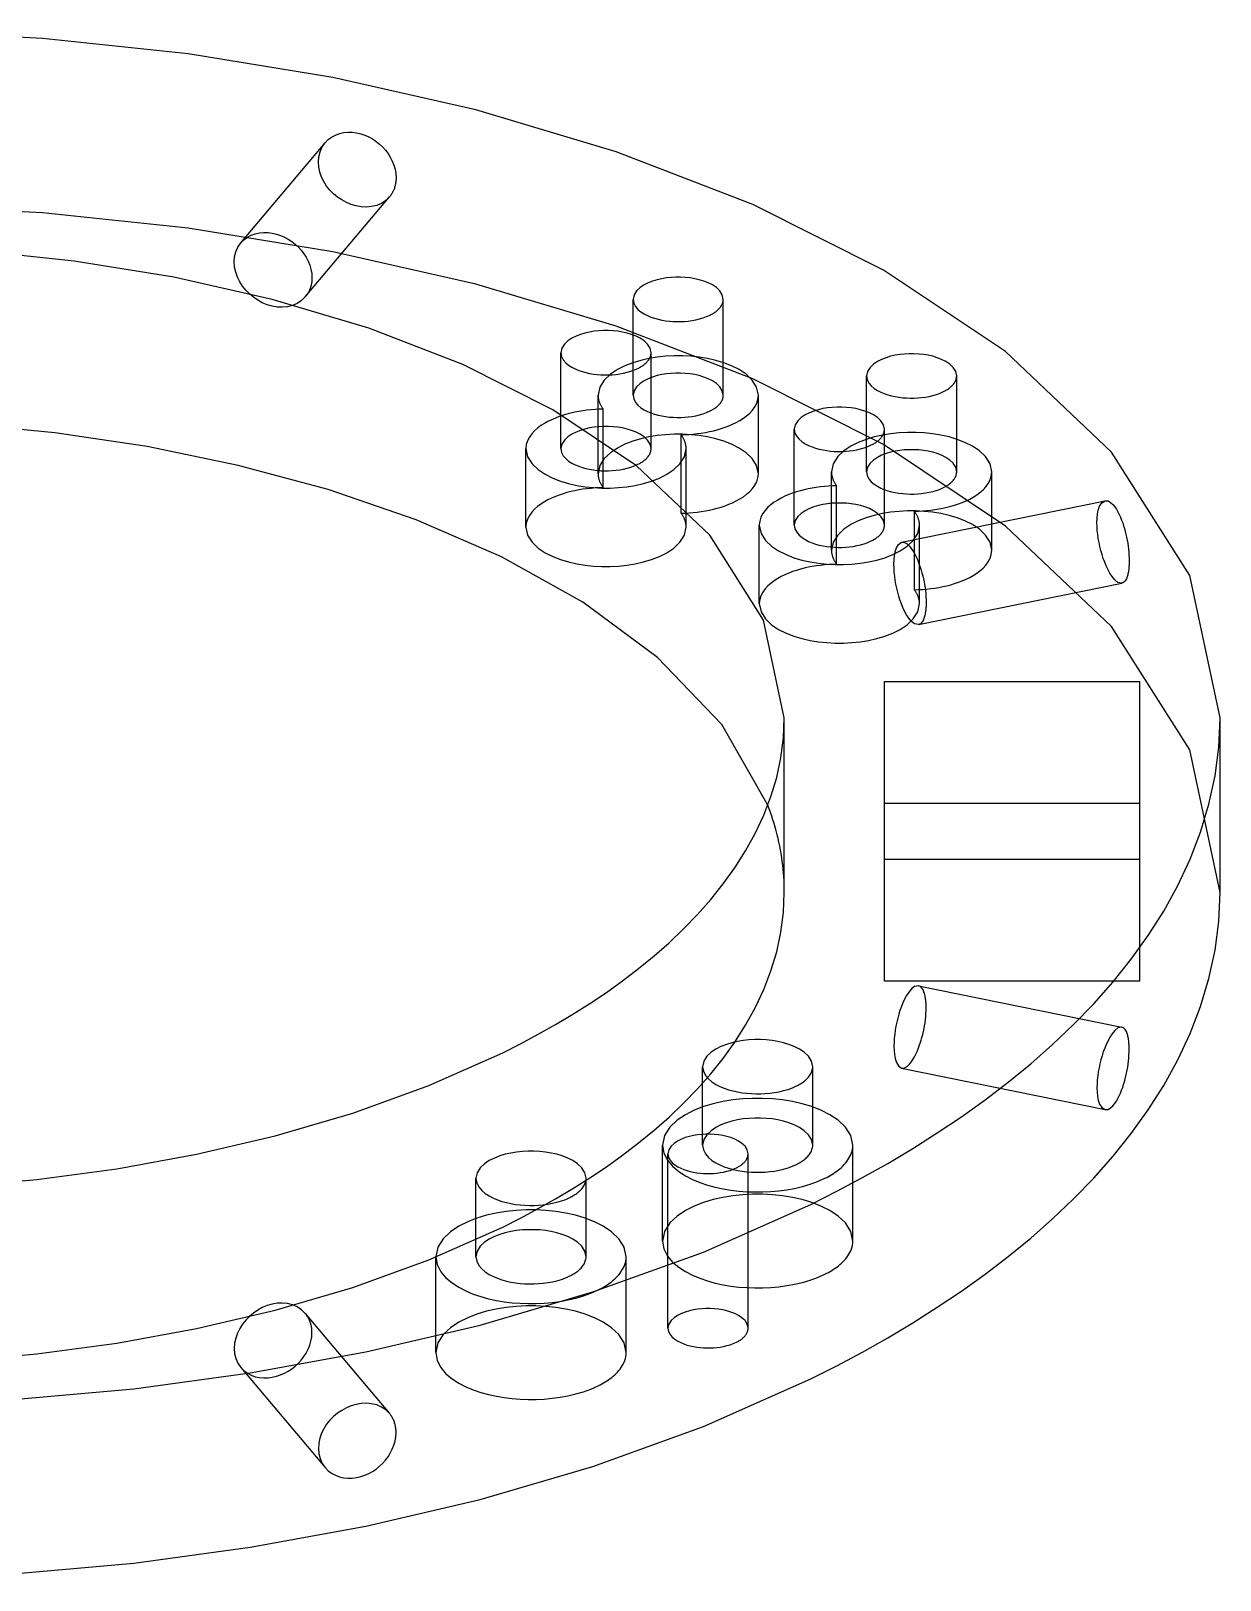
# Model space of a CAD drawing. Header units: millimetres. Extents: x 0 to 324, y -45 to 194.
# Drawn here: x 264.5 to 323.9, y 54.9 to 132.2 of the extents above; entities that cross this region are included whole.
import ezdxf

# ---------------------------------------------------------------- set-up
doc = ezdxf.new("R2010")
doc.units = ezdxf.units.MM
doc.layers.add('ISO_HIDDEN', color=8, linetype='CONTINUOUS')
doc.layers.add('ISO_VISIBLE', color=7, linetype='Continuous')

msp = doc.modelspace()

# ---------------------------------------------------------------- linework, layer by layer
at = {"layer": 'ISO_HIDDEN'}
for points in [[(279.202, 126.625), (279.353, 126.779), (279.525, 126.907), (279.714, 127.009), (279.916, 127.083), (280.126, 127.13), (280.34, 127.151), (280.555, 127.148), (280.768, 127.12), (280.978, 127.072), (281.182, 127.003), (281.379, 126.917), (281.567, 126.813), (281.746, 126.693), (281.914, 126.559), (282.071, 126.412), (282.214, 126.252), (282.344, 126.08), (282.458, 125.898), (282.556, 125.706), (282.636, 125.506), (282.695, 125.3), (282.732, 125.088), (282.745, 124.873)], [(275.001, 121.631), (279.202, 126.625)], [(282.416, 123.921), (282.231, 123.741), (282.015, 123.598), (281.777, 123.496), (281.525, 123.435), (281.267, 123.413), (281.009, 123.425), (280.753, 123.469), (280.505, 123.542), (280.266, 123.642), (280.038, 123.765), (279.823, 123.91), (279.624, 124.076), (279.442, 124.26), (279.28, 124.462), (279.14, 124.68), (279.025, 124.912), (278.938, 125.156), (278.884, 125.409), (278.865, 125.667), (278.886, 125.925), (278.949, 126.177), (279.054, 126.413), (279.202, 126.625)], [(282.745, 124.873), (282.745, 124.828), (282.743, 124.784), (282.74, 124.739), (282.736, 124.695), (282.73, 124.65), (282.724, 124.606), (282.716, 124.562), (282.707, 124.518), (282.697, 124.475), (282.685, 124.432), (282.672, 124.389), (282.658, 124.347), (282.642, 124.305), (282.625, 124.263), (282.607, 124.222), (282.588, 124.182), (282.567, 124.143), (282.545, 124.104), (282.521, 124.066), (282.497, 124.028), (282.471, 123.992), (282.444, 123.956), (282.416, 123.921)], [(278.215, 118.928), (282.416, 123.921)], [(323.875, 89.203), (322.365, 96.31), (318.463, 102.467), (313.162, 107.491), (307.084, 111.552), (300.549, 114.834), (293.728, 117.473), (286.719, 119.565), (279.583, 121.176), (272.363, 122.351), (265.088, 123.119), (257.783, 123.498), (250.467, 123.498), (243.162, 123.119), (235.887, 122.351), (228.667, 121.176), (221.531, 119.565), (214.522, 117.473), (207.701, 114.834), (201.166, 111.552), (195.088, 107.491), (189.787, 102.467), (185.885, 96.31), (184.375, 89.203)], [(278.215, 118.928), (278.03, 118.746), (277.814, 118.602), (277.577, 118.498), (277.325, 118.435), (277.067, 118.41), (276.808, 118.421), (276.552, 118.464), (276.303, 118.536), (276.064, 118.636), (275.836, 118.76), (275.622, 118.906), (275.423, 119.073), (275.242, 119.259), (275.081, 119.462), (274.942, 119.681), (274.828, 119.914), (274.742, 120.159), (274.687, 120.412), (274.668, 120.671), (274.687, 120.929), (274.748, 121.181), (274.853, 121.418), (275.001, 121.631)], [(275.001, 121.631), (275.151, 121.784), (275.323, 121.912), (275.513, 122.012), (275.715, 122.084), (275.924, 122.13), (276.138, 122.149), (276.352, 122.143), (276.565, 122.116), (276.774, 122.067), (276.977, 121.999), (277.174, 121.912), (277.362, 121.81), (277.541, 121.692), (277.71, 121.559), (277.867, 121.413), (278.012, 121.255), (278.142, 121.085), (278.258, 120.904), (278.357, 120.714), (278.437, 120.515), (278.497, 120.309), (278.535, 120.098), (278.548, 119.884)], [(278.548, 119.884), (278.547, 119.839), (278.545, 119.794), (278.542, 119.749), (278.538, 119.704), (278.533, 119.66), (278.526, 119.615), (278.518, 119.571), (278.509, 119.527), (278.498, 119.483), (278.486, 119.44), (278.473, 119.397), (278.459, 119.355), (278.443, 119.312), (278.426, 119.271), (278.407, 119.23), (278.388, 119.189), (278.367, 119.15), (278.344, 119.111), (278.321, 119.072), (278.296, 119.035), (278.27, 118.998), (278.243, 118.962), (278.215, 118.928)], [(294.58, 114.017), (294.58, 118.804)], [(299.08, 114.017), (299.08, 118.804)], [(290.975, 111.354), (290.975, 116.141)], [(295.475, 111.354), (295.475, 116.141)], [(300.83, 114.017), (300.743, 114.424), (300.519, 114.777), (300.215, 115.066), (299.867, 115.298), (299.492, 115.487), (299.101, 115.638), (298.699, 115.758), (298.289, 115.85), (297.875, 115.918), (297.458, 115.962), (297.039, 115.983), (296.62, 115.983), (296.201, 115.962), (295.784, 115.918), (295.37, 115.85), (294.96, 115.758), (294.558, 115.638), (294.167, 115.487), (293.792, 115.298), (293.444, 115.066), (293.14, 114.777), (292.916, 114.424), (292.83, 114.017)], [(299.08, 114.017), (299.031, 114.246), (298.905, 114.445), (298.734, 114.607), (298.538, 114.738), (298.327, 114.844), (298.107, 114.929), (297.881, 114.996), (297.651, 115.048), (297.418, 115.086), (297.183, 115.111), (296.948, 115.123), (296.712, 115.123), (296.476, 115.111), (296.241, 115.086), (296.008, 115.048), (295.778, 114.996), (295.552, 114.929), (295.332, 114.844), (295.121, 114.738), (294.925, 114.607), (294.754, 114.445), (294.628, 114.246), (294.58, 114.017)], [(306.23, 110.194), (306.23, 114.981)], [(310.73, 110.194), (310.73, 114.981)], [(292.83, 114.017), (292.83, 113.984), (292.832, 113.951), (292.834, 113.918), (292.838, 113.886), (292.843, 113.853), (292.849, 113.821), (292.856, 113.789), (292.864, 113.757), (292.873, 113.726), (292.883, 113.695), (292.894, 113.664), (292.906, 113.633), (292.919, 113.603), (292.932, 113.573), (292.947, 113.543), (292.962, 113.514), (292.978, 113.486), (292.994, 113.457), (293.012, 113.429), (293.029, 113.402), (293.048, 113.375), (293.067, 113.348), (293.087, 113.322)], [(292.83, 110.1), (292.83, 114.017)], [(294.58, 114.017), (294.611, 113.831), (294.697, 113.663), (294.819, 113.519), (294.964, 113.397), (295.123, 113.295), (295.291, 113.208), (295.466, 113.136), (295.645, 113.075), (295.827, 113.025), (296.012, 112.985), (296.199, 112.953), (296.386, 112.931), (296.575, 112.916), (296.764, 112.909), (296.953, 112.911), (297.142, 112.92), (297.33, 112.937), (297.518, 112.962), (297.704, 112.996), (297.888, 113.039), (298.07, 113.092), (298.248, 113.157), (298.421, 113.233)], [(296.968, 112.048), (297.171, 112.054), (297.375, 112.066), (297.578, 112.082), (297.781, 112.104), (297.982, 112.131), (298.184, 112.164), (298.384, 112.202), (298.583, 112.246), (298.78, 112.297), (298.975, 112.355), (299.169, 112.419), (299.359, 112.491), (299.547, 112.571), (299.73, 112.66), (299.908, 112.759), (300.08, 112.869), (300.243, 112.99), (300.396, 113.125), (300.535, 113.274), (300.654, 113.44), (300.748, 113.62), (300.808, 113.814), (300.83, 114.017)], [(298.421, 113.233), (298.462, 113.254), (298.504, 113.277), (298.544, 113.3), (298.585, 113.324), (298.624, 113.349), (298.663, 113.375), (298.701, 113.402), (298.738, 113.43), (298.775, 113.46), (298.81, 113.491), (298.844, 113.523), (298.876, 113.557), (298.907, 113.592), (298.937, 113.628), (298.964, 113.666), (298.989, 113.706), (299.012, 113.747), (299.032, 113.789), (299.048, 113.833), (299.062, 113.878), (299.072, 113.924), (299.078, 113.97), (299.08, 114.017)], [(300.83, 110.1), (300.83, 114.017)], [(293.087, 113.322), (292.883, 113.316), (292.68, 113.305), (292.477, 113.288), (292.274, 113.267), (292.072, 113.239), (291.871, 113.207), (291.671, 113.168), (291.472, 113.124), (291.274, 113.073), (291.079, 113.016), (290.886, 112.951), (290.695, 112.879), (290.508, 112.799), (290.325, 112.71), (290.146, 112.611), (289.975, 112.501), (289.811, 112.38), (289.658, 112.245), (289.52, 112.096), (289.401, 111.931), (289.307, 111.75), (289.246, 111.556), (289.225, 111.354)], [(293.087, 109.405), (293.087, 113.322)], [(295.475, 111.354), (295.426, 111.583), (295.3, 111.781), (295.129, 111.943), (294.933, 112.074), (294.722, 112.18), (294.502, 112.265), (294.276, 112.333), (294.046, 112.385), (293.813, 112.423), (293.579, 112.448), (293.343, 112.46), (293.107, 112.46), (292.871, 112.448), (292.637, 112.423), (292.404, 112.385), (292.173, 112.333), (291.947, 112.265), (291.727, 112.18), (291.517, 112.074), (291.32, 111.943), (291.149, 111.781), (291.024, 111.583), (290.975, 111.354)], [(302.625, 107.531), (302.625, 112.318)], [(312.48, 110.194), (312.393, 110.602), (312.169, 110.955), (311.865, 111.243), (311.517, 111.476), (311.142, 111.664), (310.751, 111.815), (310.349, 111.935), (309.94, 112.028), (309.525, 112.095), (309.108, 112.139), (308.689, 112.161), (308.27, 112.161), (307.851, 112.139), (307.434, 112.095), (307.02, 112.028), (306.61, 111.935), (306.208, 111.815), (305.817, 111.664), (305.442, 111.476), (305.094, 111.243), (304.79, 110.955), (304.566, 110.602), (304.48, 110.194)], [(307.125, 107.531), (307.125, 112.318)], [(289.225, 111.354), (289.311, 110.946), (289.535, 110.593), (289.839, 110.305), (290.188, 110.072), (290.563, 109.884), (290.954, 109.732), (291.356, 109.612), (291.765, 109.52), (292.179, 109.453), (292.596, 109.409), (293.015, 109.387), (293.435, 109.387), (293.854, 109.409), (294.271, 109.453), (294.685, 109.52), (295.094, 109.612), (295.496, 109.732), (295.887, 109.884), (296.262, 110.072), (296.611, 110.305), (296.915, 110.593), (297.138, 110.946), (297.225, 111.354)], [(289.225, 107.437), (289.225, 111.354)], [(290.975, 111.354), (291.007, 111.168), (291.093, 111), (291.215, 110.856), (291.359, 110.734), (291.518, 110.632), (291.686, 110.545), (291.861, 110.472), (292.04, 110.412), (292.223, 110.362), (292.407, 110.321), (292.594, 110.29), (292.782, 110.267), (292.97, 110.253), (293.159, 110.246), (293.349, 110.247), (293.537, 110.256), (293.726, 110.274), (293.913, 110.299), (294.099, 110.333), (294.284, 110.376), (294.465, 110.429), (294.643, 110.493), (294.816, 110.57)], [(300.83, 110.1), (300.743, 110.508), (300.519, 110.861), (300.215, 111.149), (299.867, 111.382), (299.492, 111.57), (299.101, 111.721), (298.699, 111.841), (298.289, 111.934), (297.875, 112.001), (297.458, 112.045), (297.039, 112.067), (296.62, 112.067), (296.201, 112.045), (295.784, 112.001), (295.37, 111.934), (294.96, 111.841), (294.558, 111.721), (294.167, 111.57), (293.792, 111.382), (293.444, 111.149), (293.14, 110.861), (292.916, 110.508), (292.83, 110.1)], [(294.816, 110.57), (294.858, 110.591), (294.899, 110.613), (294.94, 110.636), (294.98, 110.66), (295.02, 110.685), (295.058, 110.711), (295.097, 110.739), (295.134, 110.767), (295.17, 110.797), (295.205, 110.828), (295.239, 110.86), (295.272, 110.893), (295.303, 110.929), (295.332, 110.965), (295.359, 111.003), (295.384, 111.043), (295.407, 111.084), (295.427, 111.126), (295.444, 111.17), (295.457, 111.215), (295.467, 111.26), (295.473, 111.307), (295.475, 111.354)], [(296.968, 108.132), (296.968, 112.048)], [(297.225, 111.354), (297.224, 111.386), (297.223, 111.419), (297.22, 111.452), (297.216, 111.484), (297.211, 111.517), (297.205, 111.549), (297.198, 111.581), (297.19, 111.613), (297.181, 111.644), (297.171, 111.676), (297.16, 111.707), (297.148, 111.737), (297.136, 111.767), (297.122, 111.797), (297.108, 111.827), (297.093, 111.856), (297.077, 111.885), (297.06, 111.913), (297.043, 111.941), (297.025, 111.968), (297.006, 111.995), (296.987, 112.022), (296.968, 112.048)], [(297.225, 107.437), (297.225, 111.354)], [(310.73, 110.194), (310.681, 110.423), (310.555, 110.622), (310.384, 110.784), (310.188, 110.915), (309.977, 111.021), (309.757, 111.106), (309.531, 111.174), (309.301, 111.225), (309.068, 111.263), (308.833, 111.288), (308.598, 111.3), (308.362, 111.3), (308.126, 111.288), (307.891, 111.263), (307.658, 111.225), (307.428, 111.174), (307.202, 111.106), (306.982, 111.021), (306.771, 110.915), (306.575, 110.784), (306.404, 110.622), (306.278, 110.423), (306.23, 110.194)], [(292.83, 110.1), (292.83, 110.067), (292.832, 110.034), (292.834, 110.002), (292.838, 109.969), (292.843, 109.937), (292.849, 109.904), (292.856, 109.872), (292.864, 109.841), (292.873, 109.809), (292.883, 109.778), (292.894, 109.747), (292.906, 109.716), (292.919, 109.686), (292.932, 109.656), (292.947, 109.627), (292.962, 109.598), (292.978, 109.569), (292.994, 109.54), (293.012, 109.513), (293.029, 109.485), (293.048, 109.458), (293.067, 109.431), (293.087, 109.405)], [(296.968, 108.132), (297.171, 108.138), (297.375, 108.149), (297.578, 108.165), (297.781, 108.187), (297.982, 108.214), (298.184, 108.247), (298.384, 108.285), (298.583, 108.33), (298.78, 108.38), (298.975, 108.438), (299.169, 108.502), (299.359, 108.574), (299.547, 108.655), (299.73, 108.744), (299.908, 108.843), (300.08, 108.952), (300.243, 109.074), (300.396, 109.208), (300.535, 109.358), (300.654, 109.523), (300.748, 109.703), (300.808, 109.898), (300.83, 110.1)], [(304.48, 110.194), (304.48, 110.161), (304.482, 110.129), (304.485, 110.096), (304.488, 110.063), (304.493, 110.031), (304.499, 109.999), (304.506, 109.967), (304.514, 109.935), (304.523, 109.903), (304.533, 109.872), (304.544, 109.841), (304.556, 109.81), (304.569, 109.78), (304.582, 109.75), (304.597, 109.721), (304.612, 109.692), (304.628, 109.663), (304.644, 109.635), (304.662, 109.607), (304.68, 109.579), (304.698, 109.552), (304.717, 109.525), (304.737, 109.499)], [(304.48, 106.277), (304.48, 110.194)], [(306.23, 110.194), (306.261, 110.008), (306.347, 109.841), (306.469, 109.696), (306.614, 109.575), (306.773, 109.472), (306.941, 109.386), (307.116, 109.313), (307.295, 109.252), (307.477, 109.202), (307.662, 109.162), (307.849, 109.131), (308.036, 109.108), (308.225, 109.093), (308.414, 109.087), (308.603, 109.088), (308.792, 109.097), (308.981, 109.114), (309.168, 109.139), (309.354, 109.173), (309.538, 109.217), (309.72, 109.27), (309.898, 109.334), (310.071, 109.411)], [(308.618, 108.226), (308.821, 108.232), (309.025, 108.243), (309.228, 108.259), (309.431, 108.281), (309.633, 108.308), (309.834, 108.341), (310.034, 108.379), (310.233, 108.424), (310.43, 108.475), (310.625, 108.532), (310.819, 108.597), (311.009, 108.669), (311.197, 108.749), (311.38, 108.838), (311.558, 108.937), (311.73, 109.046), (311.893, 109.168), (312.046, 109.302), (312.185, 109.452), (312.304, 109.617), (312.398, 109.798), (312.458, 109.992), (312.48, 110.194)], [(310.071, 109.411), (310.112, 109.432), (310.154, 109.454), (310.194, 109.477), (310.235, 109.501), (310.274, 109.526), (310.313, 109.552), (310.351, 109.579), (310.388, 109.608), (310.425, 109.637), (310.46, 109.668), (310.494, 109.7), (310.526, 109.734), (310.557, 109.769), (310.587, 109.806), (310.614, 109.844), (310.639, 109.883), (310.662, 109.924), (310.682, 109.967), (310.698, 110.01), (310.712, 110.055), (310.722, 110.101), (310.728, 110.147), (310.73, 110.194)], [(312.48, 106.277), (312.48, 110.194)], [(293.087, 109.405), (292.883, 109.399), (292.68, 109.388), (292.477, 109.371), (292.274, 109.35), (292.072, 109.323), (291.871, 109.29), (291.671, 109.251), (291.472, 109.207), (291.274, 109.156), (291.079, 109.099), (290.886, 109.034), (290.695, 108.962), (290.508, 108.882), (290.325, 108.793), (290.146, 108.694), (289.975, 108.585), (289.811, 108.463), (289.658, 108.328), (289.52, 108.179), (289.401, 108.014), (289.307, 107.833), (289.246, 107.639), (289.225, 107.437)], [(304.737, 109.499), (304.533, 109.493), (304.33, 109.482), (304.127, 109.466), (303.924, 109.444), (303.722, 109.417), (303.521, 109.384), (303.321, 109.346), (303.122, 109.301), (302.925, 109.25), (302.729, 109.193), (302.536, 109.128), (302.345, 109.056), (302.158, 108.976), (301.975, 108.887), (301.796, 108.788), (301.625, 108.679), (301.461, 108.557), (301.308, 108.423), (301.17, 108.273), (301.051, 108.108), (300.957, 107.927), (300.896, 107.733), (300.875, 107.531)], [(304.737, 105.582), (304.737, 109.499)], [(307.125, 107.531), (307.076, 107.76), (306.95, 107.959), (306.779, 108.121), (306.583, 108.252), (306.373, 108.358), (306.152, 108.443), (305.926, 108.51), (305.696, 108.562), (305.463, 108.6), (305.229, 108.625), (304.993, 108.637), (304.757, 108.637), (304.521, 108.625), (304.287, 108.6), (304.054, 108.562), (303.824, 108.51), (303.597, 108.443), (303.377, 108.358), (303.167, 108.252), (302.971, 108.121), (302.8, 107.959), (302.674, 107.76), (302.625, 107.531)], [(307.983, 106.682), (318.138, 108.753)], [(318.977, 104.638), (318.782, 104.678), (318.623, 104.805), (318.494, 104.962), (318.382, 105.133), (318.284, 105.311), (318.197, 105.495), (318.119, 105.684), (318.049, 105.875), (317.985, 106.069), (317.929, 106.264), (317.879, 106.462), (317.837, 106.661), (317.8, 106.862), (317.771, 107.064), (317.75, 107.266), (317.737, 107.47), (317.733, 107.673), (317.74, 107.877), (317.761, 108.08), (317.8, 108.28), (317.864, 108.473), (317.969, 108.647), (318.138, 108.753)], [(318.138, 108.753), (318.286, 108.741), (318.416, 108.67), (318.527, 108.569), (318.622, 108.453), (318.706, 108.329), (318.78, 108.199), (318.848, 108.065), (318.909, 107.928), (318.965, 107.789), (319.016, 107.648), (319.062, 107.506), (319.105, 107.362), (319.144, 107.218), (319.179, 107.072), (319.211, 106.926), (319.24, 106.779), (319.265, 106.631), (319.287, 106.483), (319.305, 106.334), (319.32, 106.185), (319.331, 106.035), (319.338, 105.886), (319.34, 105.736)], [(297.225, 107.437), (297.224, 107.47), (297.223, 107.502), (297.22, 107.535), (297.216, 107.568), (297.211, 107.6), (297.205, 107.632), (297.198, 107.664), (297.19, 107.696), (297.181, 107.728), (297.171, 107.759), (297.16, 107.79), (297.148, 107.82), (297.136, 107.851), (297.122, 107.881), (297.108, 107.91), (297.093, 107.939), (297.077, 107.968), (297.06, 107.996), (297.043, 108.024), (297.025, 108.052), (297.006, 108.079), (296.987, 108.105), (296.968, 108.132)], [(300.875, 107.531), (300.962, 107.123), (301.185, 106.77), (301.489, 106.482), (301.838, 106.249), (302.213, 106.061), (302.604, 105.91), (303.006, 105.79), (303.415, 105.697), (303.829, 105.63), (304.246, 105.586), (304.665, 105.564), (305.085, 105.564), (305.504, 105.586), (305.921, 105.63), (306.335, 105.697), (306.744, 105.79), (307.146, 105.91), (307.537, 106.061), (307.912, 106.249), (308.261, 106.482), (308.565, 106.77), (308.788, 107.123), (308.875, 107.531)], [(300.875, 103.614), (300.875, 107.531)], [(302.625, 107.531), (302.657, 107.345), (302.743, 107.177), (302.865, 107.033), (303.009, 106.912), (303.168, 106.809), (303.336, 106.723), (303.511, 106.65), (303.69, 106.589), (303.873, 106.539), (304.057, 106.499), (304.244, 106.468), (304.432, 106.445), (304.62, 106.43), (304.809, 106.424), (304.999, 106.425), (305.188, 106.434), (305.376, 106.451), (305.563, 106.476), (305.749, 106.51), (305.934, 106.553), (306.115, 106.607), (306.293, 106.671), (306.466, 106.748)], [(312.48, 106.277), (312.393, 106.685), (312.169, 107.038), (311.865, 107.326), (311.517, 107.559), (311.142, 107.747), (310.751, 107.899), (310.349, 108.019), (309.94, 108.111), (309.525, 108.178), (309.108, 108.222), (308.689, 108.244), (308.27, 108.244), (307.851, 108.222), (307.434, 108.178), (307.02, 108.111), (306.61, 108.019), (306.208, 107.899), (305.817, 107.747), (305.442, 107.559), (305.094, 107.326), (304.79, 107.038), (304.566, 106.685), (304.48, 106.277)], [(306.466, 106.748), (306.508, 106.769), (306.549, 106.791), (306.59, 106.814), (306.63, 106.838), (306.67, 106.863), (306.709, 106.889), (306.747, 106.916), (306.784, 106.944), (306.82, 106.974), (306.855, 107.005), (306.889, 107.037), (306.922, 107.071), (306.953, 107.106), (306.982, 107.142), (307.009, 107.18), (307.035, 107.22), (307.057, 107.261), (307.077, 107.303), (307.094, 107.347), (307.107, 107.392), (307.117, 107.438), (307.123, 107.484), (307.125, 107.531)], [(308.618, 104.309), (308.618, 108.226)], [(308.875, 107.531), (308.874, 107.564), (308.873, 107.596), (308.87, 107.629), (308.866, 107.662), (308.861, 107.694), (308.855, 107.726), (308.848, 107.758), (308.84, 107.79), (308.831, 107.822), (308.821, 107.853), (308.81, 107.884), (308.798, 107.915), (308.786, 107.945), (308.772, 107.975), (308.758, 108.004), (308.743, 108.033), (308.727, 108.062), (308.71, 108.09), (308.693, 108.118), (308.675, 108.146), (308.656, 108.173), (308.637, 108.2), (308.618, 108.226)], [(308.875, 103.614), (308.875, 107.531)], [(289.225, 107.437), (289.311, 107.029), (289.535, 106.676), (289.839, 106.388), (290.188, 106.155), (290.563, 105.967), (290.954, 105.816), (291.356, 105.696), (291.765, 105.603), (292.179, 105.536), (292.596, 105.492), (293.015, 105.47), (293.435, 105.47), (293.854, 105.492), (294.271, 105.536), (294.685, 105.603), (295.094, 105.696), (295.496, 105.816), (295.887, 105.967), (296.262, 106.155), (296.611, 106.388), (296.915, 106.676), (297.138, 107.029), (297.225, 107.437)], [(304.48, 106.277), (304.48, 106.245), (304.482, 106.212), (304.485, 106.179), (304.488, 106.147), (304.493, 106.114), (304.499, 106.082), (304.506, 106.05), (304.514, 106.018), (304.523, 105.986), (304.533, 105.955), (304.544, 105.924), (304.556, 105.894), (304.569, 105.863), (304.582, 105.834), (304.597, 105.804), (304.612, 105.775), (304.628, 105.746), (304.644, 105.718), (304.662, 105.69), (304.68, 105.662), (304.698, 105.635), (304.717, 105.609), (304.737, 105.582)], [(308.823, 102.567), (308.627, 102.603), (308.466, 102.727), (308.336, 102.883), (308.225, 103.053), (308.129, 103.232), (308.044, 103.417), (307.968, 103.606), (307.9, 103.797), (307.839, 103.991), (307.786, 104.188), (307.739, 104.385), (307.698, 104.585), (307.664, 104.785), (307.636, 104.987), (307.616, 105.189), (307.603, 105.392), (307.599, 105.595), (307.605, 105.798), (307.624, 106.001), (307.659, 106.201), (307.718, 106.395), (307.817, 106.572), (307.983, 106.682)], [(307.983, 106.682), (308.13, 106.668), (308.259, 106.594), (308.369, 106.492), (308.463, 106.376), (308.547, 106.252), (308.622, 106.122), (308.691, 105.989), (308.753, 105.853), (308.811, 105.715), (308.863, 105.575), (308.912, 105.434), (308.957, 105.291), (308.998, 105.147), (309.035, 105.002), (309.069, 104.856), (309.099, 104.71), (309.126, 104.563), (309.149, 104.415), (309.169, 104.266), (309.185, 104.118), (309.197, 103.968), (309.204, 103.819), (309.207, 103.669)], [(308.618, 104.309), (308.821, 104.315), (309.025, 104.326), (309.228, 104.343), (309.431, 104.364), (309.633, 104.391), (309.834, 104.424), (310.034, 104.463), (310.233, 104.507), (310.43, 104.558), (310.625, 104.615), (310.819, 104.68), (311.009, 104.752), (311.197, 104.832), (311.38, 104.921), (311.558, 105.02), (311.73, 105.129), (311.893, 105.251), (312.046, 105.386), (312.185, 105.535), (312.304, 105.7), (312.398, 105.881), (312.458, 106.075), (312.48, 106.277)], [(304.737, 105.582), (304.533, 105.576), (304.33, 105.565), (304.127, 105.549), (303.924, 105.527), (303.722, 105.5), (303.521, 105.467), (303.321, 105.429), (303.122, 105.384), (302.925, 105.334), (302.729, 105.276), (302.536, 105.212), (302.345, 105.14), (302.158, 105.06), (301.975, 104.97), (301.796, 104.872), (301.625, 104.762), (301.461, 104.641), (301.308, 104.506), (301.17, 104.356), (301.051, 104.191), (300.957, 104.011), (300.896, 103.816), (300.875, 103.614)], [(319.34, 105.736), (319.34, 105.683), (319.339, 105.63), (319.337, 105.577), (319.335, 105.524), (319.331, 105.471), (319.327, 105.418), (319.322, 105.365), (319.317, 105.312), (319.31, 105.259), (319.302, 105.207), (319.292, 105.155), (319.281, 105.103), (319.269, 105.051), (319.255, 105), (319.239, 104.949), (319.22, 104.9), (319.199, 104.851), (319.174, 104.804), (319.145, 104.759), (319.112, 104.718), (319.073, 104.682), (319.028, 104.655), (318.977, 104.638)], [(308.823, 102.567), (318.977, 104.638)], [(308.875, 103.614), (308.874, 103.647), (308.873, 103.68), (308.87, 103.712), (308.866, 103.745), (308.861, 103.777), (308.855, 103.81), (308.848, 103.842), (308.84, 103.874), (308.831, 103.905), (308.821, 103.936), (308.81, 103.967), (308.798, 103.998), (308.786, 104.028), (308.772, 104.058), (308.758, 104.087), (308.743, 104.117), (308.727, 104.145), (308.71, 104.174), (308.693, 104.202), (308.675, 104.229), (308.656, 104.256), (308.637, 104.283), (308.618, 104.309)], [(309.207, 103.669), (309.206, 103.616), (309.205, 103.562), (309.203, 103.508), (309.201, 103.455), (309.197, 103.401), (309.193, 103.347), (309.187, 103.294), (309.181, 103.241), (309.173, 103.188), (309.164, 103.135), (309.154, 103.082), (309.142, 103.029), (309.129, 102.977), (309.113, 102.926), (309.096, 102.875), (309.076, 102.825), (309.053, 102.777), (309.026, 102.73), (308.996, 102.686), (308.961, 102.646), (308.92, 102.611), (308.874, 102.584), (308.823, 102.567)], [(300.875, 103.614), (300.962, 103.207), (301.185, 102.854), (301.489, 102.565), (301.838, 102.332), (302.213, 102.144), (302.604, 101.993), (303.006, 101.873), (303.415, 101.781), (303.829, 101.713), (304.246, 101.669), (304.665, 101.647), (305.085, 101.647), (305.504, 101.669), (305.921, 101.713), (306.335, 101.781), (306.744, 101.873), (307.146, 101.993), (307.537, 102.144), (307.912, 102.332), (308.261, 102.565), (308.565, 102.854), (308.788, 103.207), (308.875, 103.614)], [(307.125, 90.864), (307.125, 99.727)], [(307.125, 99.727), (319.875, 99.727)], [(307.125, 93.634), (307.125, 99.727)], [(319.875, 90.864), (319.875, 99.727)], [(319.875, 93.634), (319.875, 99.727)], [(302.125, 89.203), (302.125, 97.907)], [(307.125, 84.772), (307.125, 93.634)], [(319.875, 93.634), (307.125, 93.634)], [(319.875, 84.772), (319.875, 93.634)], [(302.125, 89.203), (302.123, 89.397), (302.119, 89.59), (302.111, 89.784), (302.099, 89.977), (302.085, 90.17), (302.067, 90.363), (302.046, 90.555), (302.022, 90.747), (301.995, 90.939), (301.965, 91.13), (301.932, 91.321), (301.895, 91.511), (301.856, 91.701), (301.814, 91.89), (301.768, 92.078), (301.72, 92.266), (301.669, 92.452), (301.615, 92.638), (301.558, 92.823), (301.499, 93.008), (301.437, 93.191), (301.372, 93.373), (301.304, 93.555)], [(307.125, 90.864), (319.875, 90.864)], [(307.125, 84.772), (307.125, 90.864)], [(319.875, 84.772), (319.875, 90.864)], [(206.125, 89.203), (206.803, 85.243), (208.635, 81.661), (211.24, 78.587), (214.326, 75.991), (217.715, 73.803), (221.303, 71.958), (225.028, 70.407), (228.85, 69.111), (232.741, 68.044), (236.684, 67.185), (240.664, 66.518), (244.67, 66.032), (248.694, 65.721), (252.727, 65.579), (256.763, 65.605), (260.793, 65.799), (264.813, 66.163), (268.812, 66.703), (272.782, 67.428), (276.711, 68.349), (280.583, 69.484), (284.378, 70.855), (288.066, 72.492)], [(288.066, 72.492), (288.958, 72.942), (289.839, 73.413), (290.709, 73.903), (291.567, 74.415), (292.411, 74.948), (293.241, 75.505), (294.053, 76.086), (294.848, 76.692), (295.621, 77.324), (296.371, 77.983), (297.096, 78.671), (297.791, 79.389), (298.453, 80.137), (299.077, 80.916), (299.66, 81.727), (300.196, 82.57), (300.678, 83.444), (301.102, 84.349), (301.46, 85.281), (301.746, 86.238), (301.955, 87.215), (302.082, 88.205), (302.125, 89.203)], [(319.875, 84.772), (307.125, 84.772)], [(308.823, 84.543), (308.627, 84.507), (308.466, 84.383), (308.336, 84.227), (308.225, 84.057), (308.129, 83.878), (308.044, 83.693), (307.968, 83.504), (307.9, 83.313), (307.839, 83.118), (307.786, 82.922), (307.739, 82.724), (307.698, 82.525), (307.664, 82.325), (307.636, 82.123), (307.616, 81.921), (307.603, 81.718), (307.599, 81.515), (307.605, 81.311), (307.624, 81.109), (307.659, 80.909), (307.718, 80.714), (307.817, 80.538), (307.983, 80.428)], [(309.207, 83.44), (309.206, 83.494), (309.205, 83.548), (309.203, 83.602), (309.201, 83.655), (309.197, 83.709), (309.193, 83.762), (309.187, 83.816), (309.181, 83.869), (309.173, 83.922), (309.164, 83.975), (309.154, 84.028), (309.142, 84.08), (309.129, 84.132), (309.113, 84.184), (309.096, 84.235), (309.076, 84.284), (309.053, 84.333), (309.026, 84.38), (308.996, 84.424), (308.961, 84.464), (308.92, 84.499), (308.874, 84.526), (308.823, 84.543)], [(308.823, 84.543), (318.977, 82.472)], [(307.983, 80.428), (308.13, 80.442), (308.259, 80.516), (308.369, 80.618), (308.463, 80.734), (308.547, 80.858), (308.622, 80.987), (308.691, 81.12), (308.753, 81.256), (308.811, 81.395), (308.863, 81.535), (308.912, 81.676), (308.957, 81.819), (308.998, 81.963), (309.035, 82.108), (309.069, 82.254), (309.099, 82.4), (309.126, 82.547), (309.149, 82.695), (309.169, 82.843), (309.185, 82.992), (309.197, 83.141), (309.204, 83.291), (309.207, 83.44)], [(298.044, 76.582), (298.044, 80.499)], [(303.544, 76.582), (303.544, 80.499)], [(307.983, 80.428), (318.138, 78.357)], [(305.544, 76.582), (305.441, 77.066), (305.175, 77.486), (304.815, 77.828), (304.401, 78.104), (303.956, 78.328), (303.491, 78.508), (303.014, 78.65), (302.528, 78.76), (302.036, 78.84), (301.541, 78.892), (301.043, 78.918), (300.545, 78.918), (300.047, 78.892), (299.552, 78.84), (299.06, 78.76), (298.574, 78.65), (298.097, 78.508), (297.633, 78.328), (297.188, 78.104), (296.774, 77.828), (296.413, 77.486), (296.147, 77.066), (296.044, 76.582)], [(303.544, 76.582), (303.485, 76.863), (303.331, 77.105), (303.122, 77.303), (302.882, 77.463), (302.624, 77.593), (302.355, 77.697), (302.079, 77.779), (301.798, 77.843), (301.513, 77.889), (301.226, 77.92), (300.938, 77.934), (300.65, 77.934), (300.362, 77.92), (300.075, 77.889), (299.79, 77.843), (299.509, 77.779), (299.233, 77.697), (298.964, 77.593), (298.706, 77.463), (298.466, 77.303), (298.257, 77.105), (298.104, 76.863), (298.044, 76.582)], [(296.044, 76.582), (296.111, 76.191), (296.292, 75.836), (296.55, 75.532), (296.856, 75.275), (297.191, 75.058), (297.546, 74.876), (297.915, 74.722), (298.293, 74.594), (298.678, 74.488), (299.068, 74.403), (299.462, 74.337), (299.858, 74.289), (300.257, 74.259), (300.656, 74.245), (301.055, 74.247), (301.454, 74.266), (301.852, 74.302), (302.247, 74.356), (302.64, 74.427), (303.029, 74.519), (303.412, 74.631), (303.788, 74.767), (304.153, 74.929)], [(296.044, 71.795), (296.044, 76.582)], [(298.044, 76.582), (298.083, 76.355), (298.188, 76.15), (298.337, 75.974), (298.514, 75.825), (298.708, 75.7), (298.914, 75.594), (299.127, 75.505), (299.346, 75.431), (299.569, 75.37), (299.795, 75.321), (300.023, 75.283), (300.252, 75.255), (300.483, 75.237), (300.714, 75.229), (300.945, 75.23), (301.176, 75.241), (301.406, 75.262), (301.635, 75.293), (301.863, 75.335), (302.088, 75.388), (302.31, 75.453), (302.527, 75.531), (302.739, 75.625)], [(302.739, 75.625), (302.79, 75.651), (302.84, 75.678), (302.89, 75.706), (302.939, 75.735), (302.988, 75.766), (303.035, 75.798), (303.082, 75.831), (303.127, 75.866), (303.171, 75.902), (303.214, 75.94), (303.256, 75.979), (303.296, 76.02), (303.334, 76.063), (303.369, 76.108), (303.403, 76.154), (303.434, 76.202), (303.461, 76.252), (303.485, 76.304), (303.506, 76.358), (303.522, 76.412), (303.534, 76.468), (303.542, 76.525), (303.544, 76.582)], [(304.153, 74.929), (304.241, 74.973), (304.328, 75.02), (304.414, 75.068), (304.499, 75.119), (304.583, 75.172), (304.665, 75.227), (304.745, 75.284), (304.824, 75.344), (304.9, 75.407), (304.975, 75.472), (305.046, 75.54), (305.115, 75.611), (305.181, 75.685), (305.242, 75.762), (305.3, 75.843), (305.353, 75.926), (305.401, 76.012), (305.443, 76.102), (305.478, 76.194), (305.507, 76.289), (305.527, 76.386), (305.54, 76.484), (305.544, 76.582)], [(305.544, 71.795), (305.544, 76.582)], [(296.319, 67.443), (296.319, 76.147)], [(300.319, 67.443), (300.319, 76.147)], [(286.73, 71.012), (286.73, 74.929)], [(292.23, 71.012), (292.23, 74.929)], [(305.544, 71.795), (305.441, 72.279), (305.175, 72.698), (304.815, 73.041), (304.401, 73.317), (303.956, 73.541), (303.491, 73.72), (303.014, 73.863), (302.528, 73.973), (302.036, 74.053), (301.541, 74.105), (301.043, 74.131), (300.545, 74.131), (300.047, 74.105), (299.552, 74.053), (299.06, 73.973), (298.574, 73.863), (298.097, 73.72), (297.633, 73.541), (297.188, 73.317), (296.774, 73.041), (296.413, 72.698), (296.147, 72.279), (296.044, 71.795)], [(294.23, 71.012), (294.128, 71.496), (293.862, 71.915), (293.501, 72.257), (293.087, 72.534), (292.642, 72.757), (292.177, 72.937), (291.7, 73.08), (291.214, 73.189), (290.722, 73.269), (290.227, 73.322), (289.729, 73.347), (289.231, 73.347), (288.734, 73.322), (288.238, 73.269), (287.747, 73.189), (287.261, 73.08), (286.783, 72.937), (286.319, 72.757), (285.874, 72.534), (285.46, 72.257), (285.099, 71.915), (284.833, 71.496), (284.73, 71.012)], [(292.23, 71.012), (292.171, 71.292), (292.017, 71.535), (291.808, 71.733), (291.568, 71.893), (291.311, 72.022), (291.042, 72.126), (290.765, 72.209), (290.484, 72.272), (290.199, 72.319), (289.913, 72.349), (289.625, 72.364), (289.336, 72.364), (289.048, 72.349), (288.761, 72.319), (288.477, 72.272), (288.195, 72.209), (287.919, 72.126), (287.65, 72.022), (287.392, 71.893), (287.153, 71.733), (286.944, 71.535), (286.79, 71.292), (286.73, 71.012)], [(296.044, 71.795), (296.111, 71.403), (296.292, 71.049), (296.55, 70.745), (296.856, 70.488), (297.191, 70.271), (297.546, 70.089), (297.915, 69.935), (298.293, 69.807), (298.678, 69.701), (299.068, 69.616), (299.462, 69.55), (299.858, 69.502), (300.257, 69.471), (300.656, 69.457), (301.055, 69.46), (301.454, 69.479), (301.852, 69.515), (302.247, 69.569), (302.64, 69.64), (303.029, 69.732), (303.412, 69.844), (303.788, 69.979), (304.153, 70.141)], [(304.153, 70.141), (304.241, 70.186), (304.328, 70.233), (304.414, 70.281), (304.499, 70.332), (304.583, 70.385), (304.665, 70.44), (304.745, 70.497), (304.824, 70.557), (304.9, 70.62), (304.975, 70.685), (305.046, 70.753), (305.115, 70.824), (305.181, 70.898), (305.242, 70.975), (305.3, 71.055), (305.353, 71.139), (305.401, 71.225), (305.443, 71.315), (305.478, 71.407), (305.507, 71.502), (305.527, 71.598), (305.54, 71.696), (305.544, 71.795)], [(284.73, 71.012), (284.797, 70.62), (284.979, 70.265), (285.237, 69.961), (285.542, 69.704), (285.877, 69.488), (286.232, 69.305), (286.601, 69.152), (286.979, 69.024), (287.364, 68.918), (287.754, 68.833), (288.148, 68.767), (288.545, 68.719), (288.943, 68.688), (289.342, 68.674), (289.741, 68.677), (290.14, 68.696), (290.538, 68.732), (290.934, 68.785), (291.327, 68.857), (291.715, 68.948), (292.099, 69.06), (292.474, 69.196), (292.839, 69.358)], [(284.73, 66.225), (284.73, 71.012)], [(286.73, 71.012), (286.769, 70.785), (286.874, 70.58), (287.023, 70.404), (287.2, 70.255), (287.394, 70.13), (287.6, 70.024), (287.813, 69.935), (288.032, 69.861), (288.255, 69.8), (288.481, 69.75), (288.709, 69.712), (288.939, 69.684), (289.169, 69.667), (289.4, 69.658), (289.631, 69.66), (289.862, 69.671), (290.093, 69.692), (290.322, 69.723), (290.549, 69.764), (290.774, 69.817), (290.996, 69.882), (291.214, 69.961), (291.425, 70.054)], [(291.425, 70.054), (291.476, 70.08), (291.526, 70.107), (291.576, 70.135), (291.625, 70.165), (291.674, 70.195), (291.721, 70.227), (291.768, 70.26), (291.813, 70.295), (291.858, 70.331), (291.901, 70.369), (291.942, 70.408), (291.982, 70.45), (292.02, 70.492), (292.056, 70.537), (292.089, 70.584), (292.12, 70.632), (292.147, 70.682), (292.172, 70.734), (292.192, 70.787), (292.209, 70.842), (292.221, 70.898), (292.228, 70.955), (292.23, 71.012)], [(292.839, 69.358), (292.927, 69.403), (293.015, 69.449), (293.101, 69.498), (293.186, 69.548), (293.269, 69.601), (293.351, 69.656), (293.432, 69.714), (293.51, 69.774), (293.587, 69.836), (293.661, 69.902), (293.733, 69.97), (293.801, 70.041), (293.867, 70.115), (293.929, 70.192), (293.986, 70.272), (294.039, 70.355), (294.087, 70.442), (294.129, 70.532), (294.164, 70.624), (294.193, 70.718), (294.214, 70.815), (294.226, 70.913), (294.23, 71.012)], [(294.23, 66.225), (294.23, 71.012)], [(278.215, 68.182), (278.03, 68.364), (277.814, 68.508), (277.577, 68.611), (277.325, 68.675), (277.067, 68.7), (276.808, 68.689), (276.552, 68.646), (276.303, 68.573), (276.064, 68.474), (275.836, 68.35), (275.622, 68.204), (275.423, 68.037), (275.242, 67.851), (275.081, 67.647), (274.942, 67.428), (274.828, 67.195), (274.742, 66.951), (274.687, 66.697), (274.668, 66.439), (274.687, 66.18), (274.748, 65.929), (274.853, 65.692), (275.001, 65.478)], [(278.548, 67.226), (278.547, 67.271), (278.545, 67.316), (278.542, 67.361), (278.538, 67.405), (278.533, 67.45), (278.526, 67.494), (278.518, 67.539), (278.509, 67.583), (278.498, 67.626), (278.486, 67.67), (278.473, 67.713), (278.459, 67.755), (278.443, 67.797), (278.426, 67.839), (278.407, 67.88), (278.388, 67.92), (278.367, 67.96), (278.344, 67.999), (278.321, 68.037), (278.296, 68.075), (278.27, 68.112), (278.243, 68.147), (278.215, 68.182)], [(278.215, 68.182), (282.416, 63.188)], [(294.23, 66.225), (294.128, 66.709), (293.862, 67.128), (293.501, 67.47), (293.087, 67.747), (292.642, 67.97), (292.177, 68.15), (291.7, 68.292), (291.214, 68.402), (290.722, 68.482), (290.227, 68.534), (289.729, 68.56), (289.231, 68.56), (288.734, 68.534), (288.238, 68.482), (287.747, 68.402), (287.261, 68.292), (286.783, 68.15), (286.319, 67.97), (285.874, 67.747), (285.46, 67.47), (285.099, 67.128), (284.833, 66.709), (284.73, 66.225)], [(300.319, 67.443), (300.276, 67.647), (300.164, 67.824), (300.012, 67.968), (299.838, 68.084), (299.65, 68.178), (299.455, 68.254), (299.254, 68.314), (299.049, 68.36), (298.842, 68.394), (298.634, 68.416), (298.424, 68.427), (298.214, 68.427), (298.005, 68.416), (297.796, 68.394), (297.589, 68.36), (297.385, 68.314), (297.184, 68.254), (296.988, 68.178), (296.801, 68.084), (296.626, 67.968), (296.474, 67.824), (296.362, 67.647), (296.319, 67.443)], [(296.319, 67.443), (296.347, 67.278), (296.424, 67.129), (296.532, 67.001), (296.661, 66.893), (296.802, 66.802), (296.952, 66.725), (297.107, 66.66), (297.266, 66.606), (297.428, 66.562), (297.592, 66.526), (297.758, 66.498), (297.925, 66.478), (298.093, 66.465), (298.261, 66.459), (298.429, 66.46), (298.597, 66.468), (298.764, 66.483), (298.931, 66.506), (299.097, 66.536), (299.26, 66.574), (299.422, 66.622), (299.58, 66.679), (299.733, 66.747)], [(299.733, 66.747), (299.771, 66.766), (299.807, 66.785), (299.844, 66.806), (299.879, 66.827), (299.914, 66.849), (299.949, 66.873), (299.983, 66.897), (300.016, 66.922), (300.048, 66.948), (300.079, 66.976), (300.11, 67.004), (300.139, 67.034), (300.166, 67.065), (300.192, 67.098), (300.216, 67.132), (300.239, 67.167), (300.259, 67.203), (300.277, 67.241), (300.291, 67.28), (300.303, 67.32), (300.312, 67.36), (300.317, 67.402), (300.319, 67.443)], [(275.001, 65.478), (275.151, 65.326), (275.323, 65.198), (275.513, 65.098), (275.715, 65.025), (275.924, 64.98), (276.138, 64.961), (276.352, 64.966), (276.565, 64.994), (276.774, 65.043), (276.977, 65.111), (277.174, 65.197), (277.362, 65.3), (277.541, 65.418), (277.71, 65.551), (277.867, 65.697), (278.012, 65.855), (278.142, 66.025), (278.258, 66.206), (278.357, 66.396), (278.437, 66.595), (278.497, 66.801), (278.535, 67.012), (278.548, 67.226)], [(284.73, 66.225), (284.797, 65.833), (284.979, 65.478), (285.237, 65.174), (285.542, 64.917), (285.877, 64.701), (286.232, 64.518), (286.601, 64.365), (286.979, 64.236), (287.364, 64.131), (287.754, 64.046), (288.148, 63.98), (288.545, 63.932), (288.943, 63.901), (289.342, 63.887), (289.741, 63.89), (290.14, 63.909), (290.538, 63.945), (290.934, 63.998), (291.327, 64.07), (291.715, 64.161), (292.099, 64.273), (292.474, 64.409), (292.839, 64.571)], [(292.839, 64.571), (292.927, 64.616), (293.015, 64.662), (293.101, 64.711), (293.186, 64.761), (293.269, 64.814), (293.351, 64.869), (293.432, 64.927), (293.51, 64.987), (293.587, 65.049), (293.661, 65.114), (293.733, 65.183), (293.801, 65.254), (293.867, 65.328), (293.929, 65.405), (293.986, 65.485), (294.039, 65.568), (294.087, 65.655), (294.129, 65.744), (294.164, 65.837), (294.193, 65.931), (294.214, 66.028), (294.226, 66.126), (294.23, 66.225)], [(275.001, 65.478), (279.202, 60.485)]]:
    msp.add_lwpolyline(points, dxfattribs=at)
at = {"layer": 'ISO_VISIBLE'}
for points in [[(323.875, 97.907), (322.365, 105.014), (318.463, 111.17), (313.162, 116.195), (307.084, 120.256), (300.549, 123.538), (293.728, 126.177), (286.719, 128.269), (279.583, 129.88), (272.363, 131.055), (265.088, 131.822), (257.783, 132.202), (250.467, 132.202), (243.162, 131.822), (235.887, 131.055), (228.667, 129.88), (221.531, 128.269), (214.522, 126.177), (207.701, 123.538), (201.166, 120.256), (195.088, 116.195), (189.787, 111.17), (185.885, 105.014), (184.375, 97.907)], [(302.125, 97.907), (301.086, 102.798), (298.401, 107.034), (294.753, 110.492), (290.57, 113.287), (286.073, 115.545), (281.379, 117.361), (276.555, 118.801), (271.645, 119.91), (266.676, 120.718), (261.67, 121.247), (256.642, 121.508), (251.608, 121.508), (246.58, 121.247), (241.574, 120.718), (236.605, 119.91), (231.695, 118.801), (226.871, 117.361), (222.177, 115.545), (217.68, 113.287), (213.497, 110.492), (209.849, 107.034), (207.164, 102.798), (206.125, 97.907)], [(299.08, 118.804), (299.031, 119.033), (298.905, 119.232), (298.734, 119.394), (298.538, 119.525), (298.327, 119.631), (298.107, 119.716), (297.881, 119.783), (297.651, 119.835), (297.418, 119.873), (297.183, 119.898), (296.948, 119.91), (296.712, 119.91), (296.476, 119.898), (296.241, 119.873), (296.008, 119.835), (295.778, 119.783), (295.552, 119.716), (295.332, 119.631), (295.121, 119.525), (294.925, 119.394), (294.754, 119.232), (294.628, 119.033), (294.58, 118.804)], [(294.58, 118.804), (294.611, 118.618), (294.697, 118.45), (294.819, 118.306), (294.964, 118.185), (295.123, 118.082), (295.291, 117.995), (295.466, 117.923), (295.645, 117.862), (295.827, 117.812), (296.012, 117.772), (296.199, 117.74), (296.386, 117.718), (296.575, 117.703), (296.764, 117.696), (296.953, 117.698), (297.142, 117.707), (297.33, 117.724), (297.518, 117.749), (297.704, 117.783), (297.888, 117.826), (298.07, 117.88), (298.248, 117.944), (298.421, 118.02)], [(298.421, 118.02), (298.462, 118.042), (298.504, 118.064), (298.544, 118.087), (298.585, 118.111), (298.624, 118.136), (298.663, 118.162), (298.701, 118.189), (298.738, 118.217), (298.775, 118.247), (298.81, 118.278), (298.844, 118.31), (298.876, 118.344), (298.907, 118.379), (298.937, 118.415), (298.964, 118.453), (298.989, 118.493), (299.012, 118.534), (299.032, 118.576), (299.048, 118.62), (299.062, 118.665), (299.072, 118.711), (299.078, 118.757), (299.08, 118.804)], [(295.475, 116.141), (295.426, 116.37), (295.3, 116.569), (295.129, 116.731), (294.933, 116.862), (294.722, 116.967), (294.502, 117.053), (294.276, 117.12), (294.046, 117.172), (293.813, 117.21), (293.579, 117.235), (293.343, 117.247), (293.107, 117.247), (292.871, 117.235), (292.637, 117.21), (292.404, 117.172), (292.173, 117.12), (291.947, 117.053), (291.727, 116.967), (291.517, 116.862), (291.32, 116.731), (291.149, 116.569), (291.024, 116.37), (290.975, 116.141)], [(290.975, 116.141), (291.007, 115.955), (291.093, 115.787), (291.215, 115.643), (291.359, 115.521), (291.518, 115.419), (291.686, 115.332), (291.861, 115.26), (292.04, 115.199), (292.223, 115.149), (292.407, 115.109), (292.594, 115.077), (292.782, 115.055), (292.97, 115.04), (293.159, 115.033), (293.349, 115.035), (293.537, 115.044), (293.726, 115.061), (293.913, 115.086), (294.099, 115.12), (294.284, 115.163), (294.465, 115.216), (294.643, 115.281), (294.816, 115.357)], [(294.816, 115.357), (294.858, 115.378), (294.899, 115.4), (294.94, 115.423), (294.98, 115.447), (295.02, 115.472), (295.058, 115.499), (295.097, 115.526), (295.134, 115.554), (295.17, 115.584), (295.205, 115.615), (295.239, 115.647), (295.272, 115.681), (295.303, 115.716), (295.332, 115.752), (295.359, 115.79), (295.384, 115.83), (295.407, 115.871), (295.427, 115.913), (295.444, 115.957), (295.457, 116.002), (295.467, 116.047), (295.473, 116.094), (295.475, 116.141)], [(310.73, 114.981), (310.681, 115.21), (310.555, 115.409), (310.384, 115.571), (310.188, 115.702), (309.977, 115.808), (309.757, 115.893), (309.531, 115.961), (309.301, 116.013), (309.068, 116.051), (308.833, 116.075), (308.598, 116.088), (308.362, 116.088), (308.126, 116.075), (307.891, 116.051), (307.658, 116.013), (307.428, 115.961), (307.202, 115.893), (306.982, 115.808), (306.771, 115.702), (306.575, 115.571), (306.404, 115.409), (306.278, 115.21), (306.23, 114.981)], [(306.23, 114.981), (306.261, 114.796), (306.347, 114.628), (306.469, 114.484), (306.614, 114.362), (306.773, 114.259), (306.941, 114.173), (307.116, 114.1), (307.295, 114.039), (307.477, 113.989), (307.662, 113.949), (307.849, 113.918), (308.036, 113.895), (308.225, 113.881), (308.414, 113.874), (308.603, 113.875), (308.792, 113.884), (308.981, 113.901), (309.168, 113.927), (309.354, 113.961), (309.538, 114.004), (309.72, 114.057), (309.898, 114.121), (310.071, 114.198)], [(310.071, 114.198), (310.112, 114.219), (310.154, 114.241), (310.194, 114.264), (310.235, 114.288), (310.274, 114.313), (310.313, 114.339), (310.351, 114.366), (310.388, 114.395), (310.425, 114.424), (310.46, 114.455), (310.494, 114.488), (310.526, 114.521), (310.557, 114.556), (310.587, 114.593), (310.614, 114.631), (310.639, 114.67), (310.662, 114.711), (310.682, 114.754), (310.698, 114.797), (310.712, 114.842), (310.722, 114.888), (310.728, 114.934), (310.73, 114.981)], [(307.125, 112.318), (307.076, 112.547), (306.95, 112.746), (306.779, 112.908), (306.583, 113.039), (306.373, 113.145), (306.152, 113.23), (305.926, 113.297), (305.696, 113.349), (305.463, 113.387), (305.229, 113.412), (304.993, 113.424), (304.757, 113.424), (304.521, 113.412), (304.287, 113.387), (304.054, 113.349), (303.824, 113.297), (303.597, 113.23), (303.377, 113.145), (303.167, 113.039), (302.971, 112.908), (302.8, 112.746), (302.674, 112.547), (302.625, 112.318)], [(301.304, 93.555), (299.01, 97.578), (295.801, 100.928), (292.062, 103.682), (288.005, 105.944), (283.745, 107.8), (279.351, 109.31), (274.864, 110.517), (270.312, 111.452), (265.716, 112.137), (261.09, 112.586), (256.449, 112.809), (251.801, 112.809), (247.16, 112.586), (242.534, 112.137), (237.938, 111.452), (233.386, 110.517), (228.899, 109.31), (224.505, 107.8), (220.245, 105.944), (216.188, 103.682), (212.449, 100.928), (209.24, 97.578), (206.946, 93.555)], [(302.625, 112.318), (302.657, 112.132), (302.743, 111.964), (302.865, 111.82), (303.009, 111.699), (303.168, 111.596), (303.336, 111.51), (303.511, 111.437), (303.69, 111.376), (303.873, 111.326), (304.057, 111.286), (304.244, 111.255), (304.432, 111.232), (304.62, 111.217), (304.809, 111.211), (304.999, 111.212), (305.188, 111.221), (305.376, 111.238), (305.563, 111.263), (305.749, 111.297), (305.934, 111.341), (306.115, 111.394), (306.293, 111.458), (306.466, 111.535)], [(306.466, 111.535), (306.508, 111.556), (306.549, 111.578), (306.59, 111.601), (306.63, 111.625), (306.67, 111.65), (306.709, 111.676), (306.747, 111.703), (306.784, 111.732), (306.82, 111.761), (306.855, 111.792), (306.889, 111.824), (306.922, 111.858), (306.953, 111.893), (306.982, 111.93), (307.009, 111.968), (307.035, 112.007), (307.057, 112.048), (307.077, 112.091), (307.094, 112.134), (307.107, 112.179), (307.117, 112.225), (307.123, 112.271), (307.125, 112.318)], [(184.375, 97.907), (185.361, 92.153), (188.022, 86.947), (191.808, 82.48), (196.292, 78.708), (201.217, 75.529), (206.431, 72.848), (211.843, 70.594), (217.397, 68.711), (223.052, 67.161), (228.781, 65.912), (234.565, 64.942), (240.386, 64.237), (246.233, 63.785), (252.094, 63.579), (257.958, 63.616), (263.815, 63.897), (269.655, 64.426), (275.467, 65.211), (281.236, 66.265), (286.945, 67.604), (292.572, 69.253), (298.087, 71.244), (303.446, 73.623)], [(206.125, 97.907), (206.803, 93.947), (208.635, 90.365), (211.24, 87.291), (214.326, 84.695), (217.715, 82.507), (221.303, 80.662), (225.028, 79.111), (228.85, 77.815), (232.741, 76.748), (236.684, 75.889), (240.664, 75.222), (244.67, 74.736), (248.694, 74.425), (252.727, 74.283), (256.763, 74.309), (260.793, 74.502), (264.813, 74.867), (268.812, 75.407), (272.782, 76.132), (276.711, 77.053), (280.583, 78.188), (284.378, 79.558), (288.066, 81.195)], [(288.066, 81.195), (288.958, 81.646), (289.839, 82.116), (290.709, 82.607), (291.567, 83.119), (292.411, 83.652), (293.241, 84.209), (294.053, 84.79), (294.848, 85.396), (295.621, 86.028), (296.371, 86.687), (297.096, 87.375), (297.791, 88.093), (298.453, 88.84), (299.077, 89.62), (299.66, 90.431), (300.196, 91.274), (300.678, 92.148), (301.102, 93.053), (301.46, 93.985), (301.746, 94.942), (301.955, 95.919), (302.082, 96.909), (302.125, 97.907)], [(303.446, 73.623), (304.741, 74.278), (306.022, 74.961), (307.286, 75.674), (308.533, 76.418), (309.76, 77.193), (310.965, 78.002), (312.146, 78.846), (313.3, 79.727), (314.424, 80.645), (315.514, 81.603), (316.567, 82.603), (317.576, 83.645), (318.538, 84.732), (319.446, 85.865), (320.293, 87.043), (321.072, 88.268), (321.773, 89.539), (322.388, 90.854), (322.908, 92.208), (323.324, 93.599), (323.628, 95.018), (323.813, 96.457), (323.875, 97.907)], [(323.875, 89.203), (323.875, 97.907)], [(184.375, 89.203), (185.361, 83.449), (188.022, 78.243), (191.808, 73.776), (196.292, 70.004), (201.217, 66.825), (206.431, 64.144), (211.843, 61.89), (217.397, 60.007), (223.052, 58.457), (228.781, 57.208), (234.565, 56.239), (240.386, 55.533), (246.233, 55.081), (252.094, 54.875), (257.958, 54.912), (263.815, 55.193), (269.655, 55.723), (275.467, 56.508), (281.236, 57.561), (286.945, 58.9), (292.572, 60.549), (298.087, 62.54), (303.446, 64.919)], [(303.446, 64.919), (304.741, 65.574), (306.022, 66.257), (307.286, 66.97), (308.533, 67.714), (309.76, 68.489), (310.965, 69.298), (312.146, 70.142), (313.3, 71.023), (314.424, 71.941), (315.514, 72.899), (316.567, 73.899), (317.576, 74.942), (318.538, 76.028), (319.446, 77.161), (320.293, 78.339), (321.072, 79.564), (321.773, 80.835), (322.388, 82.15), (322.908, 83.504), (323.324, 84.895), (323.628, 86.314), (323.813, 87.753), (323.875, 89.203)], [(318.977, 82.472), (318.782, 82.432), (318.623, 82.305), (318.494, 82.148), (318.382, 81.977), (318.284, 81.798), (318.197, 81.614), (318.119, 81.426), (318.049, 81.235), (317.985, 81.041), (317.929, 80.845), (317.879, 80.648), (317.837, 80.448), (317.8, 80.248), (317.771, 80.046), (317.75, 79.844), (317.737, 79.64), (317.733, 79.436), (317.74, 79.233), (317.761, 79.03), (317.8, 78.83), (317.864, 78.637), (317.969, 78.463), (318.138, 78.357)], [(319.34, 81.374), (319.34, 81.427), (319.339, 81.48), (319.337, 81.533), (319.335, 81.586), (319.331, 81.639), (319.327, 81.692), (319.322, 81.745), (319.317, 81.798), (319.31, 81.85), (319.302, 81.903), (319.292, 81.955), (319.281, 82.007), (319.269, 82.059), (319.255, 82.11), (319.239, 82.161), (319.22, 82.21), (319.199, 82.259), (319.174, 82.306), (319.145, 82.35), (319.112, 82.392), (319.073, 82.427), (319.028, 82.455), (318.977, 82.472)], [(303.544, 80.499), (303.485, 80.779), (303.331, 81.022), (303.122, 81.22), (302.882, 81.38), (302.624, 81.51), (302.355, 81.614), (302.079, 81.696), (301.798, 81.76), (301.513, 81.806), (301.226, 81.836), (300.938, 81.851), (300.65, 81.851), (300.362, 81.836), (300.075, 81.806), (299.79, 81.76), (299.509, 81.696), (299.233, 81.614), (298.964, 81.51), (298.706, 81.38), (298.466, 81.22), (298.257, 81.022), (298.104, 80.779), (298.044, 80.499)], [(318.138, 78.357), (318.286, 78.368), (318.416, 78.44), (318.527, 78.541), (318.622, 78.657), (318.706, 78.781), (318.78, 78.911), (318.848, 79.045), (318.909, 79.181), (318.965, 79.321), (319.016, 79.461), (319.062, 79.604), (319.105, 79.747), (319.144, 79.892), (319.179, 80.038), (319.211, 80.184), (319.24, 80.331), (319.265, 80.479), (319.287, 80.627), (319.305, 80.776), (319.32, 80.925), (319.331, 81.074), (319.338, 81.224), (319.34, 81.374)], [(298.044, 80.499), (298.083, 80.272), (298.188, 80.067), (298.337, 79.891), (298.514, 79.742), (298.708, 79.617), (298.914, 79.511), (299.127, 79.422), (299.346, 79.348), (299.569, 79.287), (299.795, 79.238), (300.023, 79.199), (300.252, 79.172), (300.483, 79.154), (300.714, 79.146), (300.945, 79.147), (301.176, 79.158), (301.406, 79.179), (301.635, 79.21), (301.863, 79.252), (302.088, 79.304), (302.31, 79.369), (302.527, 79.448), (302.739, 79.542)], [(302.739, 79.542), (302.79, 79.567), (302.84, 79.594), (302.89, 79.623), (302.939, 79.652), (302.988, 79.682), (303.035, 79.714), (303.082, 79.748), (303.127, 79.782), (303.171, 79.819), (303.214, 79.856), (303.256, 79.896), (303.296, 79.937), (303.334, 79.98), (303.369, 80.024), (303.403, 80.071), (303.434, 80.119), (303.461, 80.169), (303.485, 80.221), (303.506, 80.274), (303.522, 80.329), (303.534, 80.385), (303.542, 80.442), (303.544, 80.499)], [(300.319, 76.147), (300.276, 76.351), (300.164, 76.527), (300.012, 76.672), (299.838, 76.788), (299.65, 76.882), (299.455, 76.958), (299.254, 77.018), (299.049, 77.064), (298.842, 77.098), (298.634, 77.12), (298.424, 77.131), (298.214, 77.131), (298.005, 77.12), (297.796, 77.098), (297.589, 77.064), (297.385, 77.018), (297.184, 76.958), (296.988, 76.882), (296.801, 76.788), (296.626, 76.672), (296.474, 76.527), (296.362, 76.351), (296.319, 76.147)], [(292.23, 74.929), (292.171, 75.209), (292.017, 75.452), (291.808, 75.65), (291.568, 75.81), (291.311, 75.939), (291.042, 76.043), (290.765, 76.126), (290.484, 76.189), (290.199, 76.235), (289.913, 76.266), (289.625, 76.281), (289.336, 76.281), (289.048, 76.266), (288.761, 76.235), (288.477, 76.189), (288.195, 76.126), (287.919, 76.043), (287.65, 75.939), (287.392, 75.81), (287.153, 75.65), (286.944, 75.452), (286.79, 75.209), (286.73, 74.929)], [(296.319, 76.147), (296.347, 75.982), (296.424, 75.833), (296.532, 75.705), (296.661, 75.597), (296.802, 75.505), (296.952, 75.429), (297.107, 75.364), (297.266, 75.31), (297.428, 75.266), (297.592, 75.23), (297.758, 75.202), (297.925, 75.182), (298.093, 75.169), (298.261, 75.163), (298.429, 75.164), (298.597, 75.172), (298.764, 75.187), (298.931, 75.21), (299.097, 75.24), (299.26, 75.278), (299.422, 75.326), (299.58, 75.383), (299.733, 75.451)], [(299.733, 75.451), (299.771, 75.47), (299.807, 75.489), (299.844, 75.51), (299.879, 75.531), (299.914, 75.553), (299.949, 75.576), (299.983, 75.601), (300.016, 75.626), (300.048, 75.652), (300.079, 75.68), (300.11, 75.708), (300.139, 75.738), (300.166, 75.769), (300.192, 75.802), (300.216, 75.836), (300.239, 75.871), (300.259, 75.907), (300.277, 75.945), (300.291, 75.984), (300.303, 76.024), (300.312, 76.064), (300.317, 76.106), (300.319, 76.147)], [(286.73, 74.929), (286.769, 74.702), (286.874, 74.496), (287.023, 74.32), (287.2, 74.172), (287.394, 74.046), (287.6, 73.941), (287.813, 73.852), (288.032, 73.778), (288.255, 73.716), (288.481, 73.667), (288.709, 73.629), (288.939, 73.601), (289.169, 73.583), (289.4, 73.575), (289.631, 73.577), (289.862, 73.588), (290.093, 73.609), (290.322, 73.64), (290.549, 73.681), (290.774, 73.734), (290.996, 73.799), (291.214, 73.877), (291.425, 73.971)], [(291.425, 73.971), (291.476, 73.997), (291.526, 74.024), (291.576, 74.052), (291.625, 74.081), (291.674, 74.112), (291.721, 74.144), (291.768, 74.177), (291.813, 74.212), (291.858, 74.248), (291.901, 74.286), (291.942, 74.325), (291.982, 74.366), (292.02, 74.409), (292.056, 74.454), (292.089, 74.5), (292.12, 74.549), (292.147, 74.599), (292.172, 74.651), (292.192, 74.704), (292.209, 74.759), (292.221, 74.815), (292.228, 74.871), (292.23, 74.929)], [(282.416, 63.188), (282.231, 63.369), (282.015, 63.512), (281.777, 63.613), (281.525, 63.674), (281.267, 63.697), (281.009, 63.685), (280.753, 63.64), (280.505, 63.567), (280.266, 63.468), (280.038, 63.345), (279.823, 63.2), (279.624, 63.034), (279.442, 62.85), (279.28, 62.648), (279.14, 62.43), (279.025, 62.198), (278.938, 61.954), (278.884, 61.701), (278.865, 61.442), (278.886, 61.184), (278.949, 60.933), (279.054, 60.697), (279.202, 60.485)], [(282.745, 62.237), (282.745, 62.281), (282.743, 62.326), (282.74, 62.371), (282.736, 62.415), (282.73, 62.459), (282.724, 62.504), (282.716, 62.548), (282.707, 62.591), (282.697, 62.635), (282.685, 62.678), (282.672, 62.721), (282.658, 62.763), (282.642, 62.805), (282.625, 62.847), (282.607, 62.887), (282.588, 62.928), (282.567, 62.967), (282.545, 63.006), (282.521, 63.044), (282.497, 63.082), (282.471, 63.118), (282.444, 63.154), (282.416, 63.188)], [(279.202, 60.485), (279.353, 60.331), (279.525, 60.203), (279.714, 60.101), (279.916, 60.026), (280.126, 59.979), (280.34, 59.958), (280.555, 59.962), (280.768, 59.989), (280.978, 60.038), (281.182, 60.106), (281.379, 60.193), (281.567, 60.297), (281.746, 60.416), (281.914, 60.551), (282.071, 60.698), (282.214, 60.858), (282.344, 61.03), (282.458, 61.212), (282.556, 61.404), (282.636, 61.603), (282.695, 61.81), (282.732, 62.022), (282.745, 62.237)]]:
    msp.add_lwpolyline(points, dxfattribs=at)

doc.saveas('drawing.dxf')
